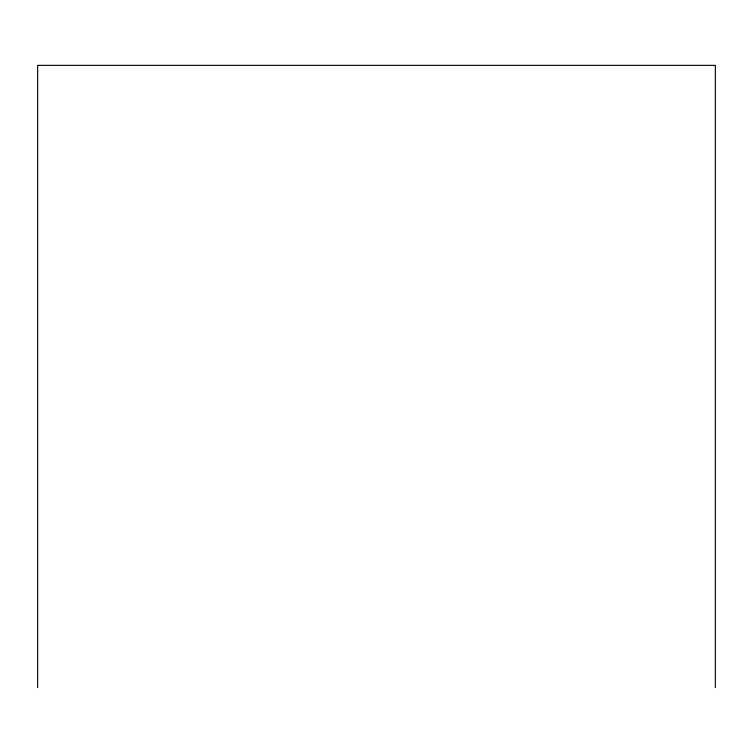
<?xml version="1.0" encoding="UTF-8"?>
<svg xmlns="http://www.w3.org/2000/svg" width="753" height="753" viewBox="0 0 753 753"><rect width="100%" height="100%" fill="white"/><g stroke="black" fill="none" stroke-linecap="round" stroke-linejoin="round"><path stroke-width="1.13" d="M715.35 687.64L715.35 65.36L37.65 65.36L37.65 687.64"/></g></svg>
